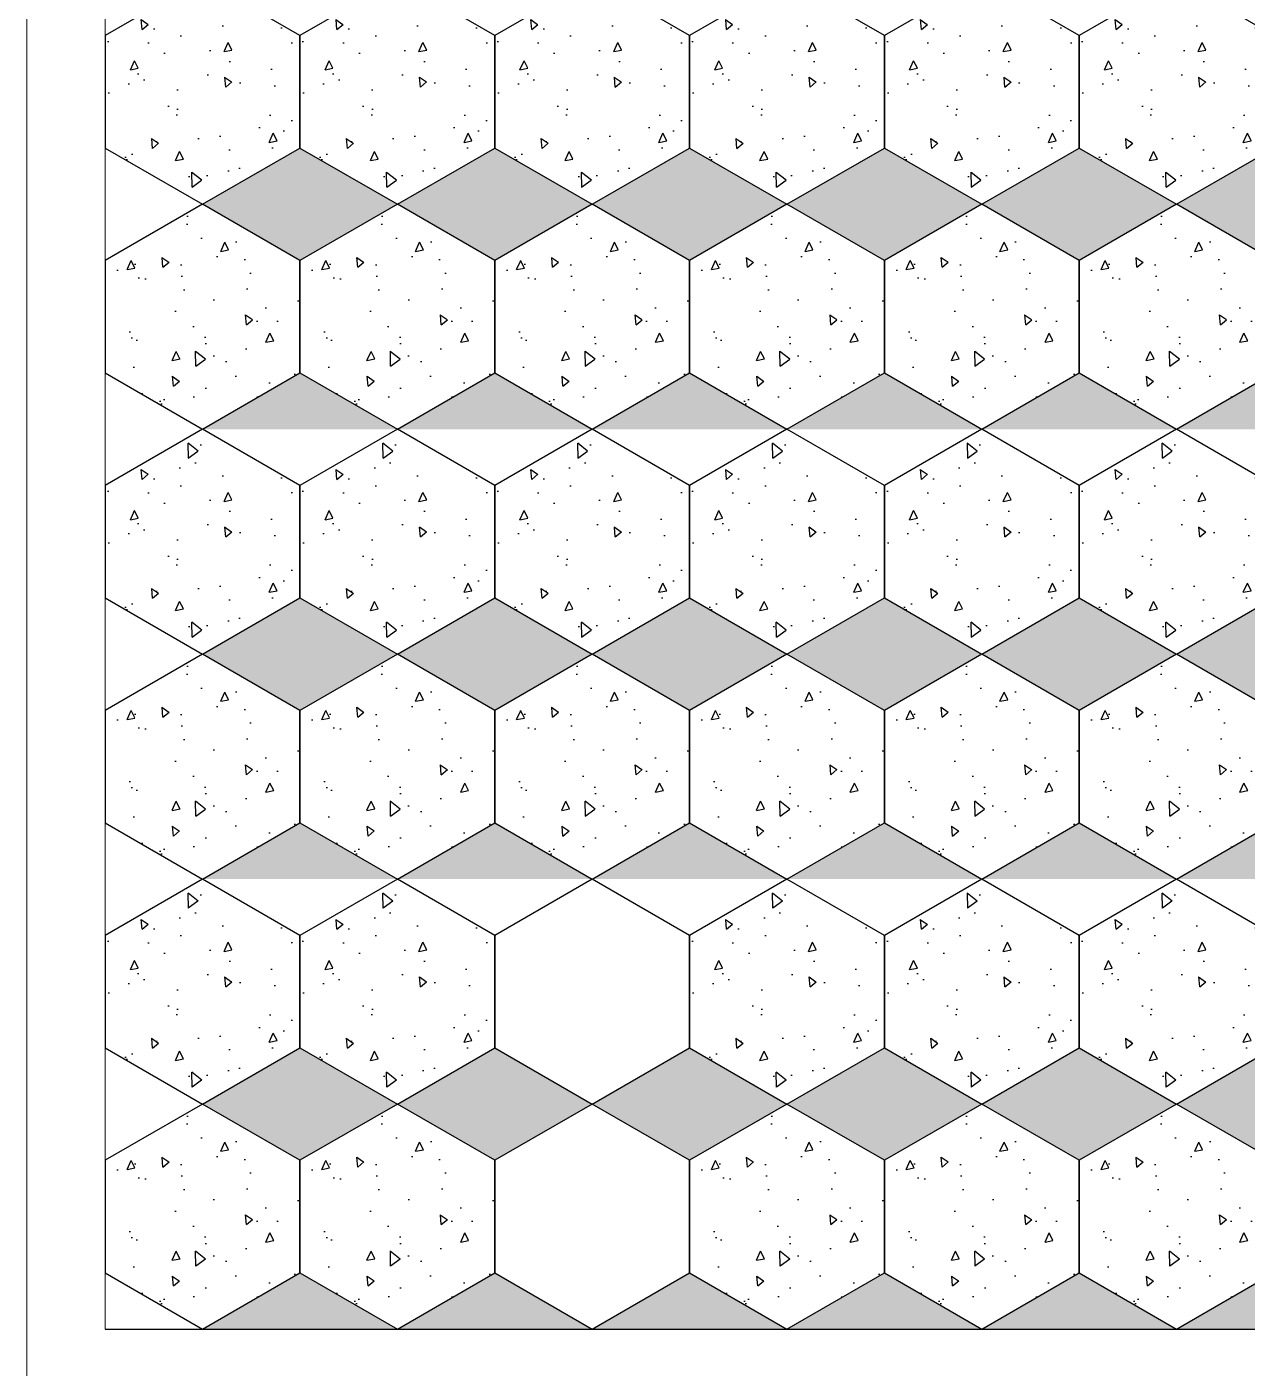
# Model space of a CAD drawing. Header units: millimetres. Extents: x 86441 to 190201, y 16532 to 98188.
# Drawn here: x 89162.16 to 89185.54, y 61109.93 to 61135.62 of the extents above; entities that cross this region are included whole.
import ezdxf

# ---------------------------------------------------------------- set-up
doc = ezdxf.new("R2010")
doc.units = ezdxf.units.MM
doc.header["$LTSCALE"] = 0.1

msp = doc.modelspace()

# ---------------------------------------------------------------- hatches: boundary and pattern name
at = {"true_color": 0xa19859, "transparency": 33554687}
h = msp.add_hatch(dxfattribs=at)
h.set_pattern_fill('AR-CONC', color=55, scale=0.01, angle=45)
h.set_pattern_definition([(95, (87397.9812, 60750.963), (1.4009465, 1.1755338), [0.1905, -2.0955]), (40, (87397.9812, 60750.963), (-1.6001845, 1.1017673), [0.1524, -1.6764058]), (145.45144, (87398.098, 60751.061), (-0.199238, 2.277301), [0.1619, -1.7809024]), (91.1842, (87397.622, 60751.3222), (2.2141024, 1.619534), [0.28575, -3.14325]), (141.63556, (87397.8065, 60751.4572), (-0.070866, 3.4282676), [0.2428502, -2.671356]), (36.18415, (87397.622, 60751.3222), (-0.070866, 3.4282676), [0.2285997, -2.5145973]), (66, (87397.8914, 60751.412), (1.7951998, 0.3489515), [0.1905, -2.0955]), (11, (87397.8914, 60751.412), (-0.8653993, 1.739412), [0.1524, -1.6764]), (116.45145, (87398.041, 60751.441), (0.9298005, 2.0883634), [0.1619, -1.7808994]), (82.5, (87397.9812, 60750.963), (-0.5760547, 0.61973414), [0, -1.65608, 0, -1.7018, 0, -1.68275]), (52.5, (87397.9812, 60750.963), (-0.23589727, 1.18087), [0, -0.97028, 0, -1.61798, 0, -0.64135]), (12.5, (87397.58066, 60750.56246), (0.99927863, 0.91826196), [0, -0.635, 0, -1.9812, 0, -2.6289]), (2.5, (87397.401, 60750.3829), (0.86763904, 1.2272239), [0, -0.8255, 0, -1.31572, 0, -1.8669])])
h.paths.add_polyline_path([(89163.665, 61128.991), (89165.53, 61127.914), (89167.396, 61128.991), (89167.396, 61131.146), (89165.53, 61132.223), (89163.665, 61131.146)])
h.paths.add_polyline_path([(89163.665, 61133.3), (89165.53, 61132.223), (89167.396, 61133.3), (89167.396, 61135.454), (89165.53, 61136.531), (89163.665, 61135.454)])
h = msp.add_hatch(dxfattribs=at)
h.set_pattern_fill('AR-CONC', color=55, scale=0.01, angle=45)
h.set_pattern_definition([(95, (87401.7125, 60750.963), (1.4009465, 1.1755338), [0.1905, -2.0955]), (40, (87401.7125, 60750.963), (-1.6001845, 1.1017673), [0.1524, -1.6764058]), (145.45144, (87401.8293, 60751.061), (-0.199238, 2.277301), [0.1619, -1.7809024]), (91.1842, (87401.3533, 60751.3222), (2.2141024, 1.619534), [0.28575, -3.14325]), (141.63556, (87401.5378, 60751.4572), (-0.070866, 3.4282676), [0.2428502, -2.671356]), (36.18415, (87401.3533, 60751.3222), (-0.070866, 3.4282676), [0.2285997, -2.5145973]), (66, (87401.6227, 60751.412), (1.7951998, 0.3489515), [0.1905, -2.0955]), (11, (87401.6227, 60751.412), (-0.8653993, 1.739412), [0.1524, -1.6764]), (116.45145, (87401.7723, 60751.441), (0.9298005, 2.0883634), [0.1619, -1.7808994]), (82.5, (87401.7125, 60750.963), (-0.5760547, 0.61973414), [0, -1.65608, 0, -1.7018, 0, -1.68275]), (52.5, (87401.7125, 60750.963), (-0.23589727, 1.18087), [0, -0.97028, 0, -1.61798, 0, -0.64135]), (12.5, (87401.312, 60750.56246), (0.99927863, 0.91826196), [0, -0.635, 0, -1.9812, 0, -2.6289]), (2.5, (87401.1324, 60750.3829), (0.86763904, 1.2272239), [0, -0.8255, 0, -1.31572, 0, -1.8669])])
h.paths.add_polyline_path([(89167.396, 61128.991), (89169.262, 61127.914), (89171.127, 61128.991), (89171.127, 61131.146), (89169.262, 61132.223), (89167.396, 61131.146)])
h.paths.add_polyline_path([(89167.396, 61133.3), (89169.262, 61132.223), (89171.127, 61133.3), (89171.127, 61135.454), (89169.262, 61136.531), (89167.396, 61135.454)])
h = msp.add_hatch(dxfattribs=at)
h.set_pattern_fill('AR-CONC', color=55, scale=0.01, angle=45)
h.set_pattern_definition([(95, (87405.4439, 60750.963), (1.4009465, 1.1755338), [0.1905, -2.0955]), (40, (87405.4439, 60750.963), (-1.6001845, 1.1017673), [0.1524, -1.6764058]), (145.45144, (87405.5606, 60751.061), (-0.199238, 2.277301), [0.1619, -1.7809024]), (91.1842, (87405.0847, 60751.3222), (2.2141024, 1.619534), [0.28575, -3.14325]), (141.63556, (87405.2692, 60751.4572), (-0.070866, 3.4282676), [0.2428502, -2.671356]), (36.18415, (87405.0847, 60751.3222), (-0.070866, 3.4282676), [0.2285997, -2.5145973]), (66, (87405.3541, 60751.412), (1.7951998, 0.3489515), [0.1905, -2.0955]), (11, (87405.354, 60751.412), (-0.8653993, 1.739412), [0.1524, -1.6764]), (116.45145, (87405.5037, 60751.441), (0.9298005, 2.0883634), [0.1619, -1.7808994]), (82.5, (87405.4439, 60750.963), (-0.5760547, 0.61973414), [0, -1.65608, 0, -1.7018, 0, -1.68275]), (52.5, (87405.4439, 60750.963), (-0.23589727, 1.18087), [0, -0.97028, 0, -1.61798, 0, -0.64135]), (12.5, (87405.04336, 60750.56246), (0.99927863, 0.91826196), [0, -0.635, 0, -1.9812, 0, -2.6289]), (2.5, (87404.8638, 60750.3829), (0.86763904, 1.2272239), [0, -0.8255, 0, -1.31572, 0, -1.8669])])
h.paths.add_polyline_path([(89171.127, 61128.991), (89172.993, 61127.914), (89174.859, 61128.991), (89174.859, 61131.146), (89172.993, 61132.223), (89171.127, 61131.146)])
h.paths.add_polyline_path([(89171.127, 61133.3), (89172.993, 61132.223), (89174.859, 61133.3), (89174.859, 61135.454), (89172.993, 61136.531), (89171.127, 61135.454)])
h = msp.add_hatch(dxfattribs=at)
h.set_pattern_fill('AR-CONC', color=55, scale=0.01, angle=45)
h.set_pattern_definition([(95, (87409.1752, 60750.963), (1.4009465, 1.1755338), [0.1905, -2.0955]), (40, (87409.1752, 60750.963), (-1.6001845, 1.1017673), [0.1524, -1.6764058]), (145.45144, (87409.292, 60751.061), (-0.199238, 2.277301), [0.1619, -1.7809024]), (91.1842, (87408.816, 60751.3222), (2.2141024, 1.619534), [0.28575, -3.14325]), (141.63556, (87409.0005, 60751.4572), (-0.070866, 3.4282676), [0.2428502, -2.671356]), (36.18415, (87408.816, 60751.3222), (-0.070866, 3.4282676), [0.2285997, -2.5145973]), (66, (87409.0854, 60751.412), (1.7951998, 0.3489515), [0.1905, -2.0955]), (11, (87409.0854, 60751.412), (-0.8653993, 1.739412), [0.1524, -1.6764]), (116.45145, (87409.235, 60751.441), (0.9298005, 2.0883634), [0.1619, -1.7808994]), (82.5, (87409.1752, 60750.963), (-0.5760547, 0.61973414), [0, -1.65608, 0, -1.7018, 0, -1.68275]), (52.5, (87409.1752, 60750.963), (-0.23589727, 1.18087), [0, -0.97028, 0, -1.61798, 0, -0.64135]), (12.5, (87408.7747, 60750.56246), (0.99927863, 0.91826196), [0, -0.635, 0, -1.9812, 0, -2.6289]), (2.5, (87408.5951, 60750.3829), (0.86763904, 1.2272239), [0, -0.8255, 0, -1.31572, 0, -1.8669])])
h.paths.add_polyline_path([(89174.859, 61128.991), (89176.724, 61127.914), (89178.59, 61128.991), (89178.59, 61131.146), (89176.724, 61132.223), (89174.859, 61131.146)])
h.paths.add_polyline_path([(89174.859, 61133.3), (89176.724, 61132.223), (89178.59, 61133.3), (89178.59, 61135.454), (89176.724, 61136.531), (89174.859, 61135.454)])
h = msp.add_hatch(dxfattribs=at)
h.set_pattern_fill('AR-CONC', color=55, scale=0.01, angle=45)
h.set_pattern_definition([(95, (87412.9066, 60750.963), (1.4009465, 1.1755338), [0.1905, -2.0955]), (40, (87412.9066, 60750.963), (-1.6001845, 1.1017673), [0.1524, -1.6764058]), (145.45144, (87413.0233, 60751.061), (-0.199238, 2.277301), [0.1619, -1.7809024]), (91.1842, (87412.5474, 60751.3222), (2.2141024, 1.619534), [0.28575, -3.14325]), (141.63556, (87412.732, 60751.4572), (-0.070866, 3.4282676), [0.2428502, -2.671356]), (36.18415, (87412.5474, 60751.3222), (-0.070866, 3.4282676), [0.2285997, -2.5145973]), (66, (87412.8168, 60751.412), (1.7951998, 0.3489515), [0.1905, -2.0955]), (11, (87412.8168, 60751.412), (-0.8653993, 1.739412), [0.1524, -1.6764]), (116.45145, (87412.9664, 60751.441), (0.9298005, 2.0883634), [0.1619, -1.7808994]), (82.5, (87412.9066, 60750.963), (-0.5760547, 0.61973414), [0, -1.65608, 0, -1.7018, 0, -1.68275]), (52.5, (87412.9066, 60750.963), (-0.23589727, 1.18087), [0, -0.97028, 0, -1.61798, 0, -0.64135]), (12.5, (87412.50606, 60750.56246), (0.99927863, 0.91826196), [0, -0.635, 0, -1.9812, 0, -2.6289]), (2.5, (87412.3265, 60750.3829), (0.86763904, 1.2272239), [0, -0.8255, 0, -1.31572, 0, -1.8669])])
h.paths.add_polyline_path([(89178.59, 61128.991), (89180.456, 61127.914), (89182.321, 61128.991), (89182.321, 61131.146), (89180.456, 61132.223), (89178.59, 61131.146)])
h.paths.add_polyline_path([(89178.59, 61133.3), (89180.456, 61132.223), (89182.321, 61133.3), (89182.321, 61135.454), (89180.456, 61136.531), (89178.59, 61135.454)])
h = msp.add_hatch(dxfattribs=at)
h.set_pattern_fill('AR-CONC', color=55, scale=0.01, angle=45)
h.set_pattern_definition([(95, (87416.638, 60750.963), (1.4009465, 1.1755338), [0.1905, -2.0955]), (40, (87416.638, 60750.963), (-1.6001845, 1.1017673), [0.1524, -1.6764058]), (145.45144, (87416.7547, 60751.061), (-0.199238, 2.277301), [0.1619, -1.7809024]), (91.1842, (87416.2787, 60751.3222), (2.2141024, 1.619534), [0.28575, -3.14325]), (141.63556, (87416.4632, 60751.4572), (-0.070866, 3.4282676), [0.2428502, -2.671356]), (36.18415, (87416.2787, 60751.3222), (-0.070866, 3.4282676), [0.2285997, -2.5145973]), (66, (87416.5481, 60751.412), (1.7951998, 0.3489515), [0.1905, -2.0955]), (11, (87416.5481, 60751.412), (-0.8653993, 1.739412), [0.1524, -1.6764]), (116.45145, (87416.6977, 60751.441), (0.9298005, 2.0883634), [0.1619, -1.7808994]), (82.5, (87416.63793, 60750.963), (-0.5760547, 0.61973414), [0, -1.65608, 0, -1.7018, 0, -1.68275]), (52.5, (87416.6379, 60750.963), (-0.23589727, 1.18087), [0, -0.97028, 0, -1.61798, 0, -0.64135]), (12.5, (87416.2374, 60750.56246), (0.99927863, 0.91826196), [0, -0.635, 0, -1.9812, 0, -2.6289]), (2.5, (87416.0578, 60750.3829), (0.86763904, 1.2272239), [0, -0.8255, 0, -1.31572, 0, -1.8669])])
h.paths.add_polyline_path([(89182.321, 61128.991), (89184.187, 61127.914), (89186.053, 61128.991), (89186.053, 61131.146), (89184.187, 61132.223), (89182.321, 61131.146)])
h.paths.add_polyline_path([(89182.321, 61133.3), (89184.187, 61132.223), (89186.053, 61133.3), (89186.053, 61135.454), (89184.187, 61136.531), (89182.321, 61135.454)])
at = {"true_color": 0xffffff, "transparency": 33554687}
h = msp.add_hatch(color=7, dxfattribs=at)
h.dxf.hatch_style = 1
h.set_gradient(color1=(114, 89, 52), color2=(161, 152, 89))
h.paths.add_polyline_path([(89167.396, 61133.3), (89165.53, 61132.223), (89167.396, 61131.146), (89169.262, 61132.223)])
h.paths.add_polyline_path([(89167.396, 61128.991), (89165.53, 61127.914), (89169.262, 61127.914)])
h = msp.add_hatch(color=7, dxfattribs=at)
h.dxf.hatch_style = 1
h.set_gradient(color1=(114, 89, 52), color2=(161, 152, 89))
h.paths.add_polyline_path([(89172.993, 61132.223), (89171.127, 61133.3), (89169.262, 61132.223), (89171.127, 61131.146)])
h.paths.add_polyline_path([(89171.127, 61128.991), (89169.262, 61127.914), (89172.993, 61127.914)])
h = msp.add_hatch(color=7, dxfattribs=at)
h.dxf.hatch_style = 1
h.set_gradient(color1=(114, 89, 52), color2=(161, 152, 89))
h.paths.add_polyline_path([(89174.859, 61133.3), (89172.993, 61132.223), (89174.859, 61131.146), (89176.724, 61132.223)])
h.paths.add_polyline_path([(89174.859, 61128.991), (89172.993, 61127.914), (89176.724, 61127.914)])
h = msp.add_hatch(color=7, dxfattribs=at)
h.dxf.hatch_style = 1
h.set_gradient(color1=(114, 89, 52), color2=(161, 152, 89))
h.paths.add_polyline_path([(89180.456, 61132.223), (89178.59, 61133.3), (89176.724, 61132.223), (89178.59, 61131.146)])
h.paths.add_polyline_path([(89178.59, 61128.991), (89176.724, 61127.914), (89180.456, 61127.914)])
h = msp.add_hatch(color=7, dxfattribs=at)
h.dxf.hatch_style = 1
h.set_gradient(color1=(114, 89, 52), color2=(161, 152, 89))
h.paths.add_polyline_path([(89182.321, 61133.3), (89180.456, 61132.223), (89182.321, 61131.146), (89184.187, 61132.223)])
h.paths.add_polyline_path([(89182.321, 61128.991), (89180.456, 61127.914), (89184.187, 61127.914)])
h = msp.add_hatch(color=7, dxfattribs=at)
h.dxf.hatch_style = 1
h.set_gradient(color1=(114, 89, 52), color2=(161, 152, 89))
h.paths.add_polyline_path([(89187.918, 61132.223), (89186.053, 61133.3), (89184.187, 61132.223), (89186.053, 61131.146)])
h.paths.add_polyline_path([(89186.053, 61128.991), (89184.187, 61127.914), (89187.918, 61127.914)])
at = {"true_color": 0xa19859, "transparency": 33554687}
h = msp.add_hatch(dxfattribs=at)
h.set_pattern_fill('AR-CONC', color=55, scale=0.01, angle=45)
h.set_pattern_definition([(95, (87397.9812, 60742.3458), (1.4009465, 1.1755338), [0.1905, -2.0955]), (40, (87397.9812, 60742.3458), (-1.6001845, 1.1017673), [0.1524, -1.6764058]), (145.45144, (87398.098, 60742.4438), (-0.199238, 2.277301), [0.1619, -1.7809024]), (91.1842, (87397.622, 60742.705), (2.2141024, 1.619534), [0.28575, -3.14325]), (141.63556, (87397.8065, 60742.84), (-0.070866, 3.4282676), [0.2428502, -2.671356]), (36.18415, (87397.622, 60742.705), (-0.070866, 3.4282676), [0.2285997, -2.5145973]), (66, (87397.8914, 60742.7948), (1.7951998, 0.3489515), [0.1905, -2.0955]), (11, (87397.8914, 60742.7948), (-0.8653993, 1.739412), [0.1524, -1.6764]), (116.45145, (87398.041, 60742.8239), (0.9298005, 2.0883634), [0.1619, -1.7808994]), (82.5, (87397.9812, 60742.3458), (-0.5760547, 0.61973414), [0, -1.65608, 0, -1.7018, 0, -1.68275]), (52.5, (87397.9812, 60742.3458), (-0.23589727, 1.18087), [0, -0.97028, 0, -1.61798, 0, -0.64135]), (12.5, (87397.58066, 60741.9453), (0.99927863, 0.91826196), [0, -0.635, 0, -1.9812, 0, -2.6289]), (2.5, (87397.401, 60741.7657), (0.86763904, 1.2272239), [0, -0.8255, 0, -1.31572, 0, -1.8669])])
h.paths.add_polyline_path([(89163.665, 61120.374), (89165.53, 61119.297), (89167.396, 61120.374), (89167.396, 61122.528), (89165.53, 61123.606), (89163.665, 61122.528)])
h.paths.add_polyline_path([(89163.665, 61124.683), (89165.53, 61123.606), (89167.396, 61124.683), (89167.396, 61126.837), (89165.53, 61127.914), (89163.665, 61126.837)])
h = msp.add_hatch(dxfattribs=at)
h.set_pattern_fill('AR-CONC', color=55, scale=0.01, angle=45)
h.set_pattern_definition([(95, (87401.7125, 60742.3458), (1.4009465, 1.1755338), [0.1905, -2.0955]), (40, (87401.7125, 60742.3458), (-1.6001845, 1.1017673), [0.1524, -1.6764058]), (145.45144, (87401.8293, 60742.4438), (-0.199238, 2.277301), [0.1619, -1.7809024]), (91.1842, (87401.3533, 60742.705), (2.2141024, 1.619534), [0.28575, -3.14325]), (141.63556, (87401.5378, 60742.84), (-0.070866, 3.4282676), [0.2428502, -2.671356]), (36.18415, (87401.3533, 60742.705), (-0.070866, 3.4282676), [0.2285997, -2.5145973]), (66, (87401.6227, 60742.7948), (1.7951998, 0.3489515), [0.1905, -2.0955]), (11, (87401.6227, 60742.7948), (-0.8653993, 1.739412), [0.1524, -1.6764]), (116.45145, (87401.7723, 60742.8239), (0.9298005, 2.0883634), [0.1619, -1.7808994]), (82.5, (87401.7125, 60742.3458), (-0.5760547, 0.61973414), [0, -1.65608, 0, -1.7018, 0, -1.68275]), (52.5, (87401.7125, 60742.3458), (-0.23589727, 1.18087), [0, -0.97028, 0, -1.61798, 0, -0.64135]), (12.5, (87401.312, 60741.9453), (0.99927863, 0.91826196), [0, -0.635, 0, -1.9812, 0, -2.6289]), (2.5, (87401.1324, 60741.7657), (0.86763904, 1.2272239), [0, -0.8255, 0, -1.31572, 0, -1.8669])])
h.paths.add_polyline_path([(89167.396, 61120.374), (89169.262, 61119.297), (89171.127, 61120.374), (89171.127, 61122.528), (89169.262, 61123.606), (89167.396, 61122.528)])
h.paths.add_polyline_path([(89167.396, 61124.683), (89169.262, 61123.606), (89171.127, 61124.683), (89171.127, 61126.837), (89169.262, 61127.914), (89167.396, 61126.837)])
h = msp.add_hatch(dxfattribs=at)
h.set_pattern_fill('AR-CONC', color=55, scale=0.01, angle=45)
h.set_pattern_definition([(95, (87405.4439, 60742.3458), (1.4009465, 1.1755338), [0.1905, -2.0955]), (40, (87405.4439, 60742.3458), (-1.6001845, 1.1017673), [0.1524, -1.6764058]), (145.45144, (87405.5606, 60742.4438), (-0.199238, 2.277301), [0.1619, -1.7809024]), (91.1842, (87405.0847, 60742.705), (2.2141024, 1.619534), [0.28575, -3.14325]), (141.63556, (87405.2692, 60742.84), (-0.070866, 3.4282676), [0.2428502, -2.671356]), (36.18415, (87405.0847, 60742.705), (-0.070866, 3.4282676), [0.2285997, -2.5145973]), (66, (87405.3541, 60742.7948), (1.7951998, 0.3489515), [0.1905, -2.0955]), (11, (87405.354, 60742.7948), (-0.8653993, 1.739412), [0.1524, -1.6764]), (116.45145, (87405.5037, 60742.8239), (0.9298005, 2.0883634), [0.1619, -1.7808994]), (82.5, (87405.4439, 60742.3458), (-0.5760547, 0.61973414), [0, -1.65608, 0, -1.7018, 0, -1.68275]), (52.5, (87405.4439, 60742.3458), (-0.23589727, 1.18087), [0, -0.97028, 0, -1.61798, 0, -0.64135]), (12.5, (87405.04336, 60741.9453), (0.99927863, 0.91826196), [0, -0.635, 0, -1.9812, 0, -2.6289]), (2.5, (87404.8638, 60741.7657), (0.86763904, 1.2272239), [0, -0.8255, 0, -1.31572, 0, -1.8669])])
h.paths.add_polyline_path([(89171.127, 61120.374), (89172.993, 61119.297), (89174.859, 61120.374), (89174.859, 61122.528), (89172.993, 61123.606), (89171.127, 61122.528)])
h.paths.add_polyline_path([(89171.127, 61124.683), (89172.993, 61123.606), (89174.859, 61124.683), (89174.859, 61126.837), (89172.993, 61127.914), (89171.127, 61126.837)])
h = msp.add_hatch(dxfattribs=at)
h.set_pattern_fill('AR-CONC', color=55, scale=0.01, angle=45)
h.set_pattern_definition([(95, (87409.1752, 60742.3458), (1.4009465, 1.1755338), [0.1905, -2.0955]), (40, (87409.1752, 60742.3458), (-1.6001845, 1.1017673), [0.1524, -1.6764058]), (145.45144, (87409.292, 60742.4438), (-0.199238, 2.277301), [0.1619, -1.7809024]), (91.1842, (87408.816, 60742.705), (2.2141024, 1.619534), [0.28575, -3.14325]), (141.63556, (87409.0005, 60742.84), (-0.070866, 3.4282676), [0.2428502, -2.671356]), (36.18415, (87408.816, 60742.705), (-0.070866, 3.4282676), [0.2285997, -2.5145973]), (66, (87409.0854, 60742.7948), (1.7951998, 0.3489515), [0.1905, -2.0955]), (11, (87409.0854, 60742.7948), (-0.8653993, 1.739412), [0.1524, -1.6764]), (116.45145, (87409.235, 60742.8239), (0.9298005, 2.0883634), [0.1619, -1.7808994]), (82.5, (87409.1752, 60742.3458), (-0.5760547, 0.61973414), [0, -1.65608, 0, -1.7018, 0, -1.68275]), (52.5, (87409.1752, 60742.3458), (-0.23589727, 1.18087), [0, -0.97028, 0, -1.61798, 0, -0.64135]), (12.5, (87408.7747, 60741.9453), (0.99927863, 0.91826196), [0, -0.635, 0, -1.9812, 0, -2.6289]), (2.5, (87408.5951, 60741.7657), (0.86763904, 1.2272239), [0, -0.8255, 0, -1.31572, 0, -1.8669])])
h.paths.add_polyline_path([(89174.859, 61120.374), (89176.724, 61119.297), (89178.59, 61120.374), (89178.59, 61122.528), (89176.724, 61123.606), (89174.859, 61122.528)])
h.paths.add_polyline_path([(89174.859, 61124.683), (89176.724, 61123.606), (89178.59, 61124.683), (89178.59, 61126.837), (89176.724, 61127.914), (89174.859, 61126.837)])
h = msp.add_hatch(dxfattribs=at)
h.set_pattern_fill('AR-CONC', color=55, scale=0.01, angle=45)
h.set_pattern_definition([(95, (87412.9066, 60742.3458), (1.4009465, 1.1755338), [0.1905, -2.0955]), (40, (87412.9066, 60742.3458), (-1.6001845, 1.1017673), [0.1524, -1.6764058]), (145.45144, (87413.0233, 60742.4438), (-0.199238, 2.277301), [0.1619, -1.7809024]), (91.1842, (87412.5474, 60742.705), (2.2141024, 1.619534), [0.28575, -3.14325]), (141.63556, (87412.732, 60742.84), (-0.070866, 3.4282676), [0.2428502, -2.671356]), (36.18415, (87412.5474, 60742.705), (-0.070866, 3.4282676), [0.2285997, -2.5145973]), (66, (87412.8168, 60742.7948), (1.7951998, 0.3489515), [0.1905, -2.0955]), (11, (87412.8168, 60742.7948), (-0.8653993, 1.739412), [0.1524, -1.6764]), (116.45145, (87412.9664, 60742.8239), (0.9298005, 2.0883634), [0.1619, -1.7808994]), (82.5, (87412.9066, 60742.3458), (-0.5760547, 0.61973414), [0, -1.65608, 0, -1.7018, 0, -1.68275]), (52.5, (87412.9066, 60742.3458), (-0.23589727, 1.18087), [0, -0.97028, 0, -1.61798, 0, -0.64135]), (12.5, (87412.50606, 60741.9453), (0.99927863, 0.91826196), [0, -0.635, 0, -1.9812, 0, -2.6289]), (2.5, (87412.3265, 60741.7657), (0.86763904, 1.2272239), [0, -0.8255, 0, -1.31572, 0, -1.8669])])
h.paths.add_polyline_path([(89178.59, 61120.374), (89180.456, 61119.297), (89182.321, 61120.374), (89182.321, 61122.528), (89180.456, 61123.606), (89178.59, 61122.528)])
h.paths.add_polyline_path([(89178.59, 61124.683), (89180.456, 61123.606), (89182.321, 61124.683), (89182.321, 61126.837), (89180.456, 61127.914), (89178.59, 61126.837)])
h = msp.add_hatch(dxfattribs=at)
h.set_pattern_fill('AR-CONC', color=55, scale=0.01, angle=45)
h.set_pattern_definition([(95, (87416.638, 60742.3458), (1.4009465, 1.1755338), [0.1905, -2.0955]), (40, (87416.638, 60742.3458), (-1.6001845, 1.1017673), [0.1524, -1.6764058]), (145.45144, (87416.7547, 60742.4438), (-0.199238, 2.277301), [0.1619, -1.7809024]), (91.1842, (87416.2787, 60742.705), (2.2141024, 1.619534), [0.28575, -3.14325]), (141.63556, (87416.4632, 60742.84), (-0.070866, 3.4282676), [0.2428502, -2.671356]), (36.18415, (87416.2787, 60742.705), (-0.070866, 3.4282676), [0.2285997, -2.5145973]), (66, (87416.5481, 60742.7948), (1.7951998, 0.3489515), [0.1905, -2.0955]), (11, (87416.5481, 60742.7948), (-0.8653993, 1.739412), [0.1524, -1.6764]), (116.45145, (87416.6977, 60742.8239), (0.9298005, 2.0883634), [0.1619, -1.7808994]), (82.5, (87416.63793, 60742.3458), (-0.5760547, 0.61973414), [0, -1.65608, 0, -1.7018, 0, -1.68275]), (52.5, (87416.6379, 60742.3458), (-0.23589727, 1.18087), [0, -0.97028, 0, -1.61798, 0, -0.64135]), (12.5, (87416.2374, 60741.9453), (0.99927863, 0.91826196), [0, -0.635, 0, -1.9812, 0, -2.6289]), (2.5, (87416.0578, 60741.7657), (0.86763904, 1.2272239), [0, -0.8255, 0, -1.31572, 0, -1.8669])])
h.paths.add_polyline_path([(89182.321, 61120.374), (89184.187, 61119.297), (89186.053, 61120.374), (89186.053, 61122.528), (89184.187, 61123.606), (89182.321, 61122.528)])
h.paths.add_polyline_path([(89182.321, 61124.683), (89184.187, 61123.606), (89186.053, 61124.683), (89186.053, 61126.837), (89184.187, 61127.914), (89182.321, 61126.837)])
at = {"true_color": 0xffffff, "transparency": 33554687}
h = msp.add_hatch(color=7, dxfattribs=at)
h.dxf.hatch_style = 1
h.set_gradient(color1=(114, 89, 52), color2=(161, 152, 89))
h.paths.add_polyline_path([(89167.396, 61124.683), (89165.53, 61123.606), (89167.396, 61122.528), (89169.262, 61123.606)])
h.paths.add_polyline_path([(89167.396, 61120.374), (89165.53, 61119.297), (89169.262, 61119.297)])
h = msp.add_hatch(color=7, dxfattribs=at)
h.dxf.hatch_style = 1
h.set_gradient(color1=(114, 89, 52), color2=(161, 152, 89))
h.paths.add_polyline_path([(89172.993, 61123.606), (89171.127, 61124.683), (89169.262, 61123.606), (89171.127, 61122.528)])
h.paths.add_polyline_path([(89171.127, 61120.374), (89169.262, 61119.297), (89172.993, 61119.297)])
h = msp.add_hatch(color=7, dxfattribs=at)
h.dxf.hatch_style = 1
h.set_gradient(color1=(114, 89, 52), color2=(161, 152, 89))
h.paths.add_polyline_path([(89174.859, 61124.683), (89172.993, 61123.606), (89174.859, 61122.528), (89176.724, 61123.606)])
h.paths.add_polyline_path([(89174.859, 61120.374), (89172.993, 61119.297), (89176.724, 61119.297)])
h = msp.add_hatch(color=7, dxfattribs=at)
h.dxf.hatch_style = 1
h.set_gradient(color1=(114, 89, 52), color2=(161, 152, 89))
h.paths.add_polyline_path([(89180.456, 61123.606), (89178.59, 61124.683), (89176.724, 61123.606), (89178.59, 61122.528)])
h.paths.add_polyline_path([(89178.59, 61120.374), (89176.724, 61119.297), (89180.456, 61119.297)])
h = msp.add_hatch(color=7, dxfattribs=at)
h.dxf.hatch_style = 1
h.set_gradient(color1=(114, 89, 52), color2=(161, 152, 89))
h.paths.add_polyline_path([(89182.321, 61124.683), (89180.456, 61123.606), (89182.321, 61122.528), (89184.187, 61123.606)])
h.paths.add_polyline_path([(89182.321, 61120.374), (89180.456, 61119.297), (89184.187, 61119.297)])
h = msp.add_hatch(color=7, dxfattribs=at)
h.dxf.hatch_style = 1
h.set_gradient(color1=(114, 89, 52), color2=(161, 152, 89))
h.paths.add_polyline_path([(89187.918, 61123.606), (89186.053, 61124.683), (89184.187, 61123.606), (89186.053, 61122.528)])
h.paths.add_polyline_path([(89186.053, 61120.374), (89184.187, 61119.297), (89187.918, 61119.297)])
at = {"true_color": 0xa19859, "transparency": 33554687}
h = msp.add_hatch(dxfattribs=at)
h.set_pattern_fill('AR-CONC', color=55, scale=0.01, angle=45)
h.set_pattern_definition([(95, (87397.9812, 60733.7286), (1.4009465, 1.1755338), [0.1905, -2.0955]), (40, (87397.9812, 60733.7286), (-1.6001845, 1.1017673), [0.1524, -1.6764058]), (145.45144, (87398.098, 60733.8266), (-0.199238, 2.277301), [0.1619, -1.7809024]), (91.1842, (87397.622, 60734.0878), (2.2141024, 1.619534), [0.28575, -3.14325]), (141.63556, (87397.8065, 60734.2228), (-0.070866, 3.4282676), [0.2428502, -2.671356]), (36.18415, (87397.622, 60734.0878), (-0.070866, 3.4282676), [0.2285997, -2.5145973]), (66, (87397.8914, 60734.1776), (1.7951998, 0.3489515), [0.1905, -2.0955]), (11, (87397.8914, 60734.1776), (-0.8653993, 1.739412), [0.1524, -1.6764]), (116.45145, (87398.041, 60734.2067), (0.9298005, 2.0883634), [0.1619, -1.7808994]), (82.5, (87397.9812, 60733.7286), (-0.5760547, 0.61973414), [0, -1.65608, 0, -1.7018, 0, -1.68275]), (52.5, (87397.9812, 60733.7286), (-0.23589727, 1.18087), [0, -0.97028, 0, -1.61798, 0, -0.64135]), (12.5, (87397.58066, 60733.3281), (0.99927863, 0.91826196), [0, -0.635, 0, -1.9812, 0, -2.6289]), (2.5, (87397.401, 60733.1485), (0.86763904, 1.2272239), [0, -0.8255, 0, -1.31572, 0, -1.8669])])
h.paths.add_polyline_path([(89163.665, 61111.757), (89165.53, 61110.68), (89167.396, 61111.757), (89167.396, 61113.911), (89165.53, 61114.988), (89163.665, 61113.911)])
h.paths.add_polyline_path([(89163.665, 61116.066), (89165.53, 61114.988), (89167.396, 61116.066), (89167.396, 61118.22), (89165.53, 61119.297), (89163.665, 61118.22)])
h = msp.add_hatch(dxfattribs=at)
h.set_pattern_fill('AR-CONC', color=55, scale=0.01, angle=45)
h.set_pattern_definition([(95, (87401.7125, 60733.7286), (1.4009465, 1.1755338), [0.1905, -2.0955]), (40, (87401.7125, 60733.7286), (-1.6001845, 1.1017673), [0.1524, -1.6764058]), (145.45144, (87401.8293, 60733.8266), (-0.199238, 2.277301), [0.1619, -1.7809024]), (91.1842, (87401.3533, 60734.0878), (2.2141024, 1.619534), [0.28575, -3.14325]), (141.63556, (87401.5378, 60734.2228), (-0.070866, 3.4282676), [0.2428502, -2.671356]), (36.18415, (87401.3533, 60734.0878), (-0.070866, 3.4282676), [0.2285997, -2.5145973]), (66, (87401.6227, 60734.1776), (1.7951998, 0.3489515), [0.1905, -2.0955]), (11, (87401.6227, 60734.1776), (-0.8653993, 1.739412), [0.1524, -1.6764]), (116.45145, (87401.7723, 60734.2067), (0.9298005, 2.0883634), [0.1619, -1.7808994]), (82.5, (87401.7125, 60733.7286), (-0.5760547, 0.61973414), [0, -1.65608, 0, -1.7018, 0, -1.68275]), (52.5, (87401.7125, 60733.7286), (-0.23589727, 1.18087), [0, -0.97028, 0, -1.61798, 0, -0.64135]), (12.5, (87401.312, 60733.3281), (0.99927863, 0.91826196), [0, -0.635, 0, -1.9812, 0, -2.6289]), (2.5, (87401.1324, 60733.1485), (0.86763904, 1.2272239), [0, -0.8255, 0, -1.31572, 0, -1.8669])])
h.paths.add_polyline_path([(89167.396, 61111.757), (89169.262, 61110.68), (89171.127, 61111.757), (89171.127, 61113.911), (89169.262, 61114.988), (89167.396, 61113.911)])
h.paths.add_polyline_path([(89167.396, 61116.066), (89169.262, 61114.988), (89171.127, 61116.066), (89171.127, 61118.22), (89169.262, 61119.297), (89167.396, 61118.22)])
h = msp.add_hatch(dxfattribs=at)
h.set_pattern_fill('AR-CONC', color=55, scale=0.01, angle=45)
h.set_pattern_definition([(95, (87409.1752, 60733.7286), (1.4009465, 1.1755338), [0.1905, -2.0955]), (40, (87409.1752, 60733.7286), (-1.6001845, 1.1017673), [0.1524, -1.6764058]), (145.45144, (87409.292, 60733.8266), (-0.199238, 2.277301), [0.1619, -1.7809024]), (91.1842, (87408.816, 60734.0878), (2.2141024, 1.619534), [0.28575, -3.14325]), (141.63556, (87409.0005, 60734.2228), (-0.070866, 3.4282676), [0.2428502, -2.671356]), (36.18415, (87408.816, 60734.0878), (-0.070866, 3.4282676), [0.2285997, -2.5145973]), (66, (87409.0854, 60734.1776), (1.7951998, 0.3489515), [0.1905, -2.0955]), (11, (87409.0854, 60734.1776), (-0.8653993, 1.739412), [0.1524, -1.6764]), (116.45145, (87409.235, 60734.2067), (0.9298005, 2.0883634), [0.1619, -1.7808994]), (82.5, (87409.1752, 60733.7286), (-0.5760547, 0.61973414), [0, -1.65608, 0, -1.7018, 0, -1.68275]), (52.5, (87409.1752, 60733.7286), (-0.23589727, 1.18087), [0, -0.97028, 0, -1.61798, 0, -0.64135]), (12.5, (87408.7747, 60733.3281), (0.99927863, 0.91826196), [0, -0.635, 0, -1.9812, 0, -2.6289]), (2.5, (87408.5951, 60733.1485), (0.86763904, 1.2272239), [0, -0.8255, 0, -1.31572, 0, -1.8669])])
h.paths.add_polyline_path([(89174.859, 61111.757), (89176.724, 61110.68), (89178.59, 61111.757), (89178.59, 61113.911), (89176.724, 61114.988), (89174.859, 61113.911)])
h.paths.add_polyline_path([(89174.859, 61116.066), (89176.724, 61114.988), (89178.59, 61116.066), (89178.59, 61118.22), (89176.724, 61119.297), (89174.859, 61118.22)])
h = msp.add_hatch(dxfattribs=at)
h.set_pattern_fill('AR-CONC', color=55, scale=0.01, angle=45)
h.set_pattern_definition([(95, (87412.9066, 60733.7286), (1.4009465, 1.1755338), [0.1905, -2.0955]), (40, (87412.9066, 60733.7286), (-1.6001845, 1.1017673), [0.1524, -1.6764058]), (145.45144, (87413.0233, 60733.8266), (-0.199238, 2.277301), [0.1619, -1.7809024]), (91.1842, (87412.5474, 60734.0878), (2.2141024, 1.619534), [0.28575, -3.14325]), (141.63556, (87412.732, 60734.2228), (-0.070866, 3.4282676), [0.2428502, -2.671356]), (36.18415, (87412.5474, 60734.0878), (-0.070866, 3.4282676), [0.2285997, -2.5145973]), (66, (87412.8168, 60734.1776), (1.7951998, 0.3489515), [0.1905, -2.0955]), (11, (87412.8168, 60734.1776), (-0.8653993, 1.739412), [0.1524, -1.6764]), (116.45145, (87412.9664, 60734.2067), (0.9298005, 2.0883634), [0.1619, -1.7808994]), (82.5, (87412.9066, 60733.7286), (-0.5760547, 0.61973414), [0, -1.65608, 0, -1.7018, 0, -1.68275]), (52.5, (87412.9066, 60733.7286), (-0.23589727, 1.18087), [0, -0.97028, 0, -1.61798, 0, -0.64135]), (12.5, (87412.50606, 60733.3281), (0.99927863, 0.91826196), [0, -0.635, 0, -1.9812, 0, -2.6289]), (2.5, (87412.3265, 60733.1485), (0.86763904, 1.2272239), [0, -0.8255, 0, -1.31572, 0, -1.8669])])
h.paths.add_polyline_path([(89178.59, 61111.757), (89180.456, 61110.68), (89182.321, 61111.757), (89182.321, 61113.911), (89180.456, 61114.988), (89178.59, 61113.911)])
h.paths.add_polyline_path([(89178.59, 61116.066), (89180.456, 61114.988), (89182.321, 61116.066), (89182.321, 61118.22), (89180.456, 61119.297), (89178.59, 61118.22)])
h = msp.add_hatch(dxfattribs=at)
h.set_pattern_fill('AR-CONC', color=55, scale=0.01, angle=45)
h.set_pattern_definition([(95, (87416.638, 60733.7286), (1.4009465, 1.1755338), [0.1905, -2.0955]), (40, (87416.638, 60733.7286), (-1.6001845, 1.1017673), [0.1524, -1.6764058]), (145.45144, (87416.7547, 60733.8266), (-0.199238, 2.277301), [0.1619, -1.7809024]), (91.1842, (87416.2787, 60734.0878), (2.2141024, 1.619534), [0.28575, -3.14325]), (141.63556, (87416.4632, 60734.2228), (-0.070866, 3.4282676), [0.2428502, -2.671356]), (36.18415, (87416.2787, 60734.0878), (-0.070866, 3.4282676), [0.2285997, -2.5145973]), (66, (87416.5481, 60734.1776), (1.7951998, 0.3489515), [0.1905, -2.0955]), (11, (87416.5481, 60734.1776), (-0.8653993, 1.739412), [0.1524, -1.6764]), (116.45145, (87416.6977, 60734.2067), (0.9298005, 2.0883634), [0.1619, -1.7808994]), (82.5, (87416.63793, 60733.7286), (-0.5760547, 0.61973414), [0, -1.65608, 0, -1.7018, 0, -1.68275]), (52.5, (87416.6379, 60733.7286), (-0.23589727, 1.18087), [0, -0.97028, 0, -1.61798, 0, -0.64135]), (12.5, (87416.2374, 60733.3281), (0.99927863, 0.91826196), [0, -0.635, 0, -1.9812, 0, -2.6289]), (2.5, (87416.0578, 60733.1485), (0.86763904, 1.2272239), [0, -0.8255, 0, -1.31572, 0, -1.8669])])
h.paths.add_polyline_path([(89182.321, 61111.757), (89184.187, 61110.68), (89186.053, 61111.757), (89186.053, 61113.911), (89184.187, 61114.988), (89182.321, 61113.911)])
h.paths.add_polyline_path([(89182.321, 61116.066), (89184.187, 61114.988), (89186.053, 61116.066), (89186.053, 61118.22), (89184.187, 61119.297), (89182.321, 61118.22)])
at = {"true_color": 0xffffff, "transparency": 33554687}
h = msp.add_hatch(color=7, dxfattribs=at)
h.dxf.hatch_style = 1
h.set_gradient(color1=(114, 89, 52), color2=(161, 152, 89))
h.paths.add_polyline_path([(89167.396, 61116.066), (89165.53, 61114.988), (89167.396, 61113.911), (89169.262, 61114.988)])
h.paths.add_polyline_path([(89167.396, 61111.757), (89165.53, 61110.68), (89169.262, 61110.68)])
h = msp.add_hatch(color=7, dxfattribs=at)
h.dxf.hatch_style = 1
h.set_gradient(color1=(114, 89, 52), color2=(161, 152, 89))
h.paths.add_polyline_path([(89172.993, 61114.988), (89171.127, 61116.066), (89169.262, 61114.988), (89171.127, 61113.911)])
h.paths.add_polyline_path([(89171.127, 61111.757), (89169.262, 61110.68), (89172.993, 61110.68)])
h = msp.add_hatch(color=7, dxfattribs=at)
h.dxf.hatch_style = 1
h.set_gradient(color1=(114, 89, 52), color2=(161, 152, 89))
h.paths.add_polyline_path([(89174.859, 61116.066), (89172.993, 61114.988), (89174.859, 61113.911), (89176.724, 61114.988)])
h.paths.add_polyline_path([(89174.859, 61111.757), (89172.993, 61110.68), (89176.724, 61110.68)])
h = msp.add_hatch(color=7, dxfattribs=at)
h.dxf.hatch_style = 1
h.set_gradient(color1=(114, 89, 52), color2=(161, 152, 89))
h.paths.add_polyline_path([(89180.456, 61114.988), (89178.59, 61116.066), (89176.724, 61114.988), (89178.59, 61113.911)])
h.paths.add_polyline_path([(89178.59, 61111.757), (89176.724, 61110.68), (89180.456, 61110.68)])
h = msp.add_hatch(color=7, dxfattribs=at)
h.dxf.hatch_style = 1
h.set_gradient(color1=(114, 89, 52), color2=(161, 152, 89))
h.paths.add_polyline_path([(89182.321, 61116.066), (89180.456, 61114.988), (89182.321, 61113.911), (89184.187, 61114.988)])
h.paths.add_polyline_path([(89182.321, 61111.757), (89180.456, 61110.68), (89184.187, 61110.68)])
h = msp.add_hatch(color=7, dxfattribs=at)
h.dxf.hatch_style = 1
h.set_gradient(color1=(114, 89, 52), color2=(161, 152, 89))
h.paths.add_polyline_path([(89187.918, 61114.988), (89186.053, 61116.066), (89184.187, 61114.988), (89186.053, 61113.911)])
h.paths.add_polyline_path([(89186.053, 61111.757), (89184.187, 61110.68), (89187.918, 61110.68)])

# ---------------------------------------------------------------- linework, layer by layer
at = {"color": 4, "lineweight": 18, "transparency": 33554687}
for p, q in [((89162.165, 61209.38), (89162.165, 61064.7)), ((89163.665, 61209.38), (89163.665, 61110.68)), ((89163.665, 61110.68), (89219.665, 61110.68))]:
    msp.add_line(p, q, dxfattribs=at)
at = {"color": 67, "true_color": 0x727430, "transparency": 33554687}
for p, q in [((89163.665, 61110.68), (89175.665, 61110.68)), ((89171.127, 61110.68), (89183.127, 61110.68)), ((89178.59, 61110.68), (89190.59, 61110.68))]:
    msp.add_line(p, q, dxfattribs=at)
at = {"color": 7, "true_color": 0xffffff, "transparency": 33554687}
for points in [[(89165.53, 61136.531), (89163.665, 61135.454), (89163.665, 61133.3), (89165.53, 61132.223), (89167.396, 61133.3), (89167.396, 61135.454), (89165.53, 61136.531)], [(89165.53, 61136.531), (89163.665, 61135.454), (89163.665, 61133.3), (89165.53, 61132.223), (89167.396, 61133.3), (89167.396, 61135.454), (89165.53, 61136.531)], [(89169.262, 61136.531), (89167.396, 61135.454), (89167.396, 61133.3), (89169.262, 61132.223), (89171.127, 61133.3), (89171.127, 61135.454), (89169.262, 61136.531)], [(89169.262, 61136.531), (89167.396, 61135.454), (89167.396, 61133.3), (89169.262, 61132.223), (89171.127, 61133.3), (89171.127, 61135.454), (89169.262, 61136.531)], [(89172.993, 61136.531), (89171.127, 61135.454), (89171.127, 61133.3), (89172.993, 61132.223), (89174.859, 61133.3), (89174.859, 61135.454), (89172.993, 61136.531)], [(89172.993, 61136.531), (89171.127, 61135.454), (89171.127, 61133.3), (89172.993, 61132.223), (89174.859, 61133.3), (89174.859, 61135.454), (89172.993, 61136.531)], [(89176.724, 61136.531), (89174.859, 61135.454), (89174.859, 61133.3), (89176.724, 61132.223), (89178.59, 61133.3), (89178.59, 61135.454), (89176.724, 61136.531)], [(89176.724, 61136.531), (89174.859, 61135.454), (89174.859, 61133.3), (89176.724, 61132.223), (89178.59, 61133.3), (89178.59, 61135.454), (89176.724, 61136.531)], [(89180.456, 61136.531), (89178.59, 61135.454), (89178.59, 61133.3), (89180.456, 61132.223), (89182.321, 61133.3), (89182.321, 61135.454), (89180.456, 61136.531)], [(89180.456, 61136.531), (89178.59, 61135.454), (89178.59, 61133.3), (89180.456, 61132.223), (89182.321, 61133.3), (89182.321, 61135.454), (89180.456, 61136.531)], [(89184.187, 61136.531), (89182.321, 61135.454), (89182.321, 61133.3), (89184.187, 61132.223), (89186.053, 61133.3), (89186.053, 61135.454), (89184.187, 61136.531)], [(89184.187, 61136.531), (89182.321, 61135.454), (89182.321, 61133.3), (89184.187, 61132.223), (89186.053, 61133.3), (89186.053, 61135.454), (89184.187, 61136.531)], [(89165.53, 61132.223), (89163.665, 61131.146), (89163.665, 61128.991), (89165.53, 61127.914), (89167.396, 61128.991), (89167.396, 61131.146), (89165.53, 61132.223)], [(89165.53, 61132.223), (89163.665, 61131.146), (89163.665, 61128.991), (89165.53, 61127.914), (89167.396, 61128.991), (89167.396, 61131.146), (89165.53, 61132.223)], [(89169.262, 61132.223), (89167.396, 61131.146), (89167.396, 61128.991), (89169.262, 61127.914), (89171.127, 61128.991), (89171.127, 61131.146), (89169.262, 61132.223)], [(89169.262, 61132.223), (89167.396, 61131.146), (89167.396, 61128.991), (89169.262, 61127.914), (89171.127, 61128.991), (89171.127, 61131.146), (89169.262, 61132.223)], [(89172.993, 61132.223), (89171.127, 61131.146), (89171.127, 61128.991), (89172.993, 61127.914), (89174.859, 61128.991), (89174.859, 61131.146), (89172.993, 61132.223)], [(89172.993, 61132.223), (89171.127, 61131.146), (89171.127, 61128.991), (89172.993, 61127.914), (89174.859, 61128.991), (89174.859, 61131.146), (89172.993, 61132.223)], [(89176.724, 61132.223), (89174.859, 61131.146), (89174.859, 61128.991), (89176.724, 61127.914), (89178.59, 61128.991), (89178.59, 61131.146), (89176.724, 61132.223)], [(89176.724, 61132.223), (89174.859, 61131.146), (89174.859, 61128.991), (89176.724, 61127.914), (89178.59, 61128.991), (89178.59, 61131.146), (89176.724, 61132.223)], [(89180.456, 61132.223), (89178.59, 61131.146), (89178.59, 61128.991), (89180.456, 61127.914), (89182.321, 61128.991), (89182.321, 61131.146), (89180.456, 61132.223)], [(89180.456, 61132.223), (89178.59, 61131.146), (89178.59, 61128.991), (89180.456, 61127.914), (89182.321, 61128.991), (89182.321, 61131.146), (89180.456, 61132.223)], [(89184.187, 61132.223), (89182.321, 61131.146), (89182.321, 61128.991), (89184.187, 61127.914), (89186.053, 61128.991), (89186.053, 61131.146), (89184.187, 61132.223)], [(89184.187, 61132.223), (89182.321, 61131.146), (89182.321, 61128.991), (89184.187, 61127.914), (89186.053, 61128.991), (89186.053, 61131.146), (89184.187, 61132.223)], [(89165.53, 61127.914), (89163.665, 61126.837), (89163.665, 61124.683), (89165.53, 61123.606), (89167.396, 61124.683), (89167.396, 61126.837), (89165.53, 61127.914)], [(89165.53, 61127.914), (89163.665, 61126.837), (89163.665, 61124.683), (89165.53, 61123.606), (89167.396, 61124.683), (89167.396, 61126.837), (89165.53, 61127.914)], [(89169.262, 61127.914), (89167.396, 61126.837), (89167.396, 61124.683), (89169.262, 61123.606), (89171.127, 61124.683), (89171.127, 61126.837), (89169.262, 61127.914)], [(89169.262, 61127.914), (89167.396, 61126.837), (89167.396, 61124.683), (89169.262, 61123.606), (89171.127, 61124.683), (89171.127, 61126.837), (89169.262, 61127.914)], [(89172.993, 61127.914), (89171.127, 61126.837), (89171.127, 61124.683), (89172.993, 61123.606), (89174.859, 61124.683), (89174.859, 61126.837), (89172.993, 61127.914)], [(89172.993, 61127.914), (89171.127, 61126.837), (89171.127, 61124.683), (89172.993, 61123.606), (89174.859, 61124.683), (89174.859, 61126.837), (89172.993, 61127.914)], [(89176.724, 61127.914), (89174.859, 61126.837), (89174.859, 61124.683), (89176.724, 61123.606), (89178.59, 61124.683), (89178.59, 61126.837), (89176.724, 61127.914)], [(89176.724, 61127.914), (89174.859, 61126.837), (89174.859, 61124.683), (89176.724, 61123.606), (89178.59, 61124.683), (89178.59, 61126.837), (89176.724, 61127.914)], [(89180.456, 61127.914), (89178.59, 61126.837), (89178.59, 61124.683), (89180.456, 61123.606), (89182.321, 61124.683), (89182.321, 61126.837), (89180.456, 61127.914)], [(89180.456, 61127.914), (89178.59, 61126.837), (89178.59, 61124.683), (89180.456, 61123.606), (89182.321, 61124.683), (89182.321, 61126.837), (89180.456, 61127.914)], [(89184.187, 61127.914), (89182.321, 61126.837), (89182.321, 61124.683), (89184.187, 61123.606), (89186.053, 61124.683), (89186.053, 61126.837), (89184.187, 61127.914)], [(89184.187, 61127.914), (89182.321, 61126.837), (89182.321, 61124.683), (89184.187, 61123.606), (89186.053, 61124.683), (89186.053, 61126.837), (89184.187, 61127.914)], [(89165.53, 61123.606), (89163.665, 61122.528), (89163.665, 61120.374), (89165.53, 61119.297), (89167.396, 61120.374), (89167.396, 61122.528), (89165.53, 61123.606)], [(89165.53, 61123.606), (89163.665, 61122.528), (89163.665, 61120.374), (89165.53, 61119.297), (89167.396, 61120.374), (89167.396, 61122.528), (89165.53, 61123.606)], [(89169.262, 61123.606), (89167.396, 61122.528), (89167.396, 61120.374), (89169.262, 61119.297), (89171.127, 61120.374), (89171.127, 61122.528), (89169.262, 61123.606)], [(89169.262, 61123.606), (89167.396, 61122.528), (89167.396, 61120.374), (89169.262, 61119.297), (89171.127, 61120.374), (89171.127, 61122.528), (89169.262, 61123.606)], [(89172.993, 61123.606), (89171.127, 61122.528), (89171.127, 61120.374), (89172.993, 61119.297), (89174.859, 61120.374), (89174.859, 61122.528), (89172.993, 61123.606)], [(89172.993, 61123.606), (89171.127, 61122.528), (89171.127, 61120.374), (89172.993, 61119.297), (89174.859, 61120.374), (89174.859, 61122.528), (89172.993, 61123.606)], [(89176.724, 61123.606), (89174.859, 61122.528), (89174.859, 61120.374), (89176.724, 61119.297), (89178.59, 61120.374), (89178.59, 61122.528), (89176.724, 61123.606)], [(89176.724, 61123.606), (89174.859, 61122.528), (89174.859, 61120.374), (89176.724, 61119.297), (89178.59, 61120.374), (89178.59, 61122.528), (89176.724, 61123.606)], [(89180.456, 61123.606), (89178.59, 61122.528), (89178.59, 61120.374), (89180.456, 61119.297), (89182.321, 61120.374), (89182.321, 61122.528), (89180.456, 61123.606)], [(89180.456, 61123.606), (89178.59, 61122.528), (89178.59, 61120.374), (89180.456, 61119.297), (89182.321, 61120.374), (89182.321, 61122.528), (89180.456, 61123.606)], [(89184.187, 61123.606), (89182.321, 61122.528), (89182.321, 61120.374), (89184.187, 61119.297), (89186.053, 61120.374), (89186.053, 61122.528), (89184.187, 61123.606)], [(89184.187, 61123.606), (89182.321, 61122.528), (89182.321, 61120.374), (89184.187, 61119.297), (89186.053, 61120.374), (89186.053, 61122.528), (89184.187, 61123.606)], [(89165.53, 61119.297), (89163.665, 61118.22), (89163.665, 61116.066), (89165.53, 61114.988), (89167.396, 61116.066), (89167.396, 61118.22), (89165.53, 61119.297)], [(89165.53, 61119.297), (89163.665, 61118.22), (89163.665, 61116.066), (89165.53, 61114.988), (89167.396, 61116.066), (89167.396, 61118.22), (89165.53, 61119.297)], [(89169.262, 61119.297), (89167.396, 61118.22), (89167.396, 61116.066), (89169.262, 61114.988), (89171.127, 61116.066), (89171.127, 61118.22), (89169.262, 61119.297)], [(89169.262, 61119.297), (89167.396, 61118.22), (89167.396, 61116.066), (89169.262, 61114.988), (89171.127, 61116.066), (89171.127, 61118.22), (89169.262, 61119.297)], [(89172.993, 61119.297), (89171.127, 61118.22), (89171.127, 61116.066), (89172.993, 61114.988), (89174.859, 61116.066), (89174.859, 61118.22), (89172.993, 61119.297)], [(89172.993, 61119.297), (89171.127, 61118.22), (89171.127, 61116.066), (89172.993, 61114.988), (89174.859, 61116.066), (89174.859, 61118.22), (89172.993, 61119.297)], [(89176.724, 61119.297), (89174.859, 61118.22), (89174.859, 61116.066), (89176.724, 61114.988), (89178.59, 61116.066), (89178.59, 61118.22), (89176.724, 61119.297)], [(89176.724, 61119.297), (89174.859, 61118.22), (89174.859, 61116.066), (89176.724, 61114.988), (89178.59, 61116.066), (89178.59, 61118.22), (89176.724, 61119.297)], [(89180.456, 61119.297), (89178.59, 61118.22), (89178.59, 61116.066), (89180.456, 61114.988), (89182.321, 61116.066), (89182.321, 61118.22), (89180.456, 61119.297)], [(89180.456, 61119.297), (89178.59, 61118.22), (89178.59, 61116.066), (89180.456, 61114.988), (89182.321, 61116.066), (89182.321, 61118.22), (89180.456, 61119.297)], [(89184.187, 61119.297), (89182.321, 61118.22), (89182.321, 61116.066), (89184.187, 61114.988), (89186.053, 61116.066), (89186.053, 61118.22), (89184.187, 61119.297)], [(89184.187, 61119.297), (89182.321, 61118.22), (89182.321, 61116.066), (89184.187, 61114.988), (89186.053, 61116.066), (89186.053, 61118.22), (89184.187, 61119.297)], [(89165.53, 61114.988), (89163.665, 61113.911), (89163.665, 61111.757), (89165.53, 61110.68), (89167.396, 61111.757), (89167.396, 61113.911), (89165.53, 61114.988)], [(89165.53, 61114.988), (89163.665, 61113.911), (89163.665, 61111.757), (89165.53, 61110.68), (89167.396, 61111.757), (89167.396, 61113.911), (89165.53, 61114.988)], [(89169.262, 61114.988), (89167.396, 61113.911), (89167.396, 61111.757), (89169.262, 61110.68), (89171.127, 61111.757), (89171.127, 61113.911), (89169.262, 61114.988)], [(89169.262, 61114.988), (89167.396, 61113.911), (89167.396, 61111.757), (89169.262, 61110.68), (89171.127, 61111.757), (89171.127, 61113.911), (89169.262, 61114.988)], [(89172.993, 61114.988), (89171.127, 61113.911), (89171.127, 61111.757), (89172.993, 61110.68), (89174.859, 61111.757), (89174.859, 61113.911), (89172.993, 61114.988)], [(89172.993, 61114.988), (89171.127, 61113.911), (89171.127, 61111.757), (89172.993, 61110.68), (89174.859, 61111.757), (89174.859, 61113.911), (89172.993, 61114.988)], [(89176.724, 61114.988), (89174.859, 61113.911), (89174.859, 61111.757), (89176.724, 61110.68), (89178.59, 61111.757), (89178.59, 61113.911), (89176.724, 61114.988)], [(89176.724, 61114.988), (89174.859, 61113.911), (89174.859, 61111.757), (89176.724, 61110.68), (89178.59, 61111.757), (89178.59, 61113.911), (89176.724, 61114.988)], [(89180.456, 61114.988), (89178.59, 61113.911), (89178.59, 61111.757), (89180.456, 61110.68), (89182.321, 61111.757), (89182.321, 61113.911), (89180.456, 61114.988)], [(89180.456, 61114.988), (89178.59, 61113.911), (89178.59, 61111.757), (89180.456, 61110.68), (89182.321, 61111.757), (89182.321, 61113.911), (89180.456, 61114.988)], [(89184.187, 61114.988), (89182.321, 61113.911), (89182.321, 61111.757), (89184.187, 61110.68), (89186.053, 61111.757), (89186.053, 61113.911), (89184.187, 61114.988)], [(89184.187, 61114.988), (89182.321, 61113.911), (89182.321, 61111.757), (89184.187, 61110.68), (89186.053, 61111.757), (89186.053, 61113.911), (89184.187, 61114.988)]]:
    msp.add_lwpolyline(points, dxfattribs=at)

doc.saveas('drawing.dxf')
